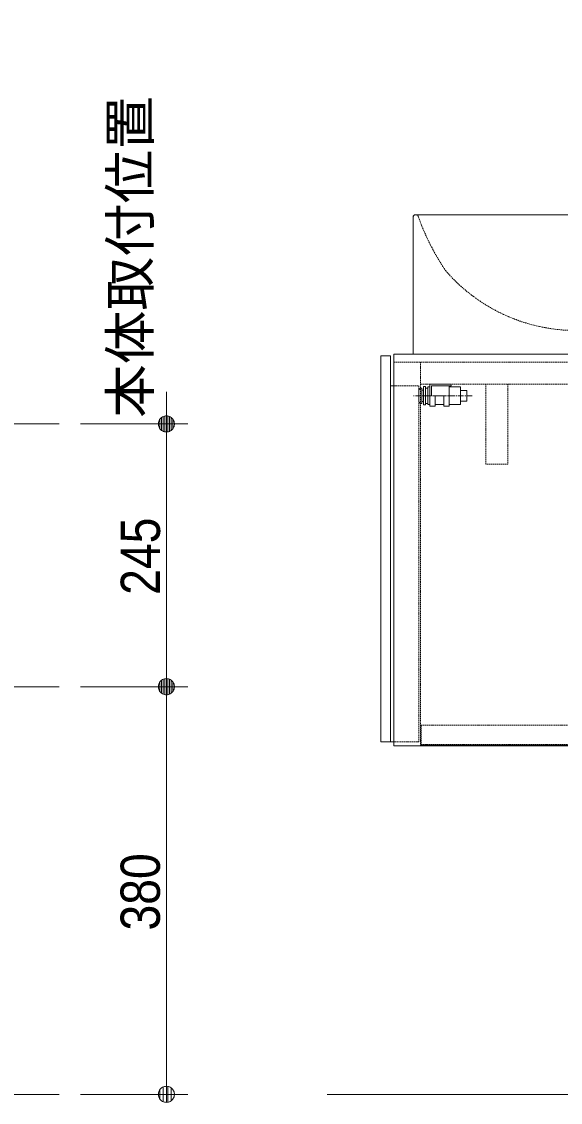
# Model space of a CAD drawing. Units: millimetres, scale not verified. Extents: x -6062 to 6062, y -3045 to 3045.
# Drawn here: x 953 to 1455, y -2078 to -1070 of the extents above; entities that cross this region are included whole.
import ezdxf
from ezdxf.enums import TextEntityAlignment as Align

# ---------------------------------------------------------------- set-up
doc = ezdxf.new("R2010")
doc.units = ezdxf.units.MM
doc.header["$LTSCALE"] = 20
for name, pattern in [('CHAIN1', [8, 5, -1, 1, -1]), ('DASHED1', [1.8, 1.2, -0.6]), ('DOUBLE_CHAIN1', [8.8, 5, -1, 0.6, -0.6, 0.6, -1])]:
    doc.linetypes.add(name, pattern=pattern)
for name, color, linetype, lineweight in [('0-1_5ボウル・キャビネット', 7, 'Continuous', 9), ('0-3_2寸法-1', 7, 'Continuous', 9), ('0-4_0', 7, 'Continuous', 9), ('0-5_2寸法-2', 7, 'Continuous', 9)]:
    doc.layers.add(name, color=color, linetype=linetype, lineweight=lineweight)
doc.styles.add('ＭＳ Ｐゴシック', font='')
doc.styles.get('ＭＳ Ｐゴシック').set_extended_font_data('MS PGothic')

# ---------------------------------------------------------------- blocks, each defined once
blk = doc.blocks.new('グループ-32')
at = {"layer": '0-1_5ボウル・キャビネット'}
blk.add_line((62514, -28541), (62674, -28541), dxfattribs=at)
for points in [[(62414, -28211), (62374, -28211), (62374, -28541), (62414, -28541)], [(62774, -28211), (62984, -28211), (62984, -28541), (62774, -28541)]]:
    blk.add_lwpolyline(points, dxfattribs=at)
blk = doc.blocks.new('グループ-33')
at = {"layer": '0-1_5ボウル・キャビネット', "linetype": 'CHAIN1'}
blk.add_line((63204, -28376), (62110, -28376), dxfattribs=at)
at = {"layer": '0-1_5ボウル・キャビネット'}
for points in [[(62298, -28546), (62298, -28206), (62334, -28206), (62334, -28546)], [(62414, -28376), (62414, -28160), (62814, -28160), (62814, -28190), (62444, -28190), (62444, -28376)], [(62414, -28376), (62444, -28376), (62444, -28190), (62774, -28190), (62774, -28570), (62674, -28570), (62674, -28376), (62514, -28376), (62514, -28570), (62414, -28570)], [(62242, -28234), (62262, -28234), (62262, -28518), (62242, -28518), (62210, -28486), (62210, -28266)], [(62262, -28481), (62262, -28271), (62298, -28271), (62298, -28481)], [(62334, -28521), (62334, -28231), (62374, -28231), (62374, -28521)], [(62984, -28476), (62984, -28276), (63104, -28276), (63104, -28476)]]:
    blk.add_lwpolyline(points, close=True, dxfattribs=at)
blk.add_blockref('グループ-32', (0, 0), dxfattribs=at)
blk = doc.blocks.new('グループ-34')
at = {"layer": '0-1_5ボウル・キャビネット', "linetype": 'DASHED1'}
for p, q in [((72500, -27750), (61740, -27750)), ((62240, -27750), (62240, -34900)), ((72500, -28160), (62250, -28160)), ((72090, -28160), (72090, -34462)), ((72090, -30160), (72500, -30160)), ((67900, -34520), (67900, -34880))]:
    blk.add_line(p, q, dxfattribs=at)
at = {"layer": '0-1_5ボウル・キャビネット'}
for p, q in [((61680, -28190), (61740, -28190)), ((61680, -34830), (61740, -34830)), ((62240, -34890), (72500, -34890))]:
    blk.add_line(p, q, dxfattribs=at)
for points in [[(61740, -27600), (72500, -27600), (72500, -34900), (61740, -34900)], [(61680, -34830), (61500, -34830), (61500, -27630), (61680, -27630)]]:
    blk.add_lwpolyline(points, close=True, dxfattribs=at)
at = {"layer": '0-1_5ボウル・キャビネット', "linetype": 'DASHED1'}
for points in [[(61740, -28190), (62210, -28190), (62210, -34830), (61740, -34830)], [(63865, -28160), (63865, -29650), (63455, -29650), (63455, -28160)], [(67130, -34520), (67130, -34460), (72500, -34460)]]:
    blk.add_lwpolyline(points, dxfattribs=at)
blk.add_lwpolyline([(62250, -34520), (72500, -34520), (72500, -34880), (62250, -34880)], close=True, dxfattribs=at)
at = {"layer": '0-1_5ボウル・キャビネット'}
blk.add_blockref('グループ-33', (0, 0), dxfattribs=at)
blk = doc.blocks.new('_Dot')
at = {"layer": '0-4_0'}
for p, q in [((-10, 0), (-20, 0)), ((9.78, 2), (-9.78, 2)), ((7.99, 6), (-7.99, 6)), ((9.16, -3.98), (-9.16, -3.98)), ((6, -7.98), (-6, -7.98))]:
    blk.add_line(p, q, dxfattribs=at)
for points in [[(10, 0), (9.92, 1.25), (9.69, 2.49), (9.3, 3.68), (8.76, 4.82), (8.09, 5.88), (7.29, 6.85), (6.37, 7.71), (5.36, 8.44), (4.26, 9.05), (3.09, 9.51), (1.87, 9.82), (0.63, 9.98), (-0.63, 9.98), (-1.87, 9.82), (-3.09, 9.51), (-4.26, 9.05), (-5.36, 8.44), (-6.37, 7.71), (-7.29, 6.85), (-8.09, 5.88), (-8.76, 4.82), (-9.3, 3.68), (-9.69, 2.49), (-9.92, 1.25), (-10, 0), (0, 0)], [(-10, 0), (-9.92, -1.25), (-9.69, -2.49), (-9.3, -3.68), (-8.76, -4.82), (-8.09, -5.88), (-7.29, -6.85), (-6.37, -7.71), (-5.36, -8.44), (-4.26, -9.05), (-3.09, -9.51), (-1.87, -9.82), (-0.63, -9.98), (0.63, -9.98), (1.87, -9.82), (3.09, -9.51), (4.26, -9.05), (5.36, -8.44), (6.37, -7.71), (7.29, -6.85), (8.09, -5.88), (8.76, -4.82), (9.3, -3.68), (9.69, -2.49), (9.92, -1.25), (10, 0), (0, 0)]]:
    blk.add_lwpolyline(points, close=True, dxfattribs=at)
blk = doc.blocks.new('グループ-57')
at = {"layer": '0-1_5ボウル・キャビネット'}
blk.add_line((70050, -25000), (62150, -25000), dxfattribs=at)
blk.add_lwpolyline([(62100, -25050), (62100, -27600), (70100, -27600), (70100, -25050)], dxfattribs=at)
at = {"layer": '0-1_5ボウル・キャビネット', "linetype": 'DASHED1'}
for points in [[(65611.8, -27266.4), (65670, -27300), (65670, -27420), (65270, -27420)], [(66588.2, -27266.4), (66530, -27300), (66530, -27420), (66930, -27420)]]:
    blk.add_lwpolyline(points, dxfattribs=at)
at = {"layer": '0-1_5ボウル・キャビネット'}
for centre, start, end in [((62150, -25050), 90, 180), ((70050, -25050), 0, 90)]:
    blk.add_arc(centre, 50, start, end, dxfattribs=at)
at = {"layer": '0-1_5ボウル・キャビネット', "linetype": 'DASHED1'}
for centre, radius, start, end in [((62150, -25050), 50, 95.01793, 180), ((62150, -25050), 50, 10.03587, 95.01793), ((66445.1, -23517.3), 4511.1, 199.7447, 214.04184), ((65754.9, -23517.3), 4511.1, 325.95816, 340.2553), ((70050, -25050), 50, 84.98207, 169.96413), ((70050, -25050), 50, 0, 84.98207), ((65088.3, -23998.5), 3138.3, 220.64362, 233.64116), ((67111.7, -23998.5), 3138.3, 306.35884, 319.35638), ((65148.6, -23933.3), 3226.5, 233.46537, 248.85478), ((67051.4, -23933.3), 3226.5, 291.14522, 306.53463), ((65148.3, -23933.8), 3225.9, 248.8564, 270.90421), ((67051.7, -23933.8), 3225.9, 269.09579, 291.1436), ((65211.8, -27959.2), 800, 60, 90.90421), ((66988.2, -27959.2), 800, 89.09579, 120)]:
    blk.add_arc(centre, radius, start, end, dxfattribs=at)

msp = doc.modelspace()

# ---------------------------------------------------------------- linework, layer by layer
at = {"layer": '0-1_5ボウル・キャビネット', "linetype": 'DOUBLE_CHAIN1'}
for p, q in [((987.5, -1445), (-12.5, -1445)), ((987.5, -1690), (-12.5, -1690))]:
    msp.add_line(p, q, dxfattribs=at)
at = {"layer": '0-1_5ボウル・キャビネット'}
msp.add_line((987.5, -2070), (-12.5, -2070), dxfattribs=at)
msp.add_lwpolyline([(1837.5, -1070), (1837.5, -2070), (1237.5, -2070)], dxfattribs=at)
at = {"layer": '0-3_2寸法-1'}
for p, q in [((1007.5, -1445), (1107.5, -1445)), ((1087.5, -1674.99), (1087.5, -1460.01)), ((1007.5, -1690), (1107.5, -1690)), ((1007.5, -1690), (1107.5, -1690)), ((1087.5, -1705.01), (1087.5, -2054.99)), ((1007.5, -2070), (1107.5, -2070))]:
    msp.add_line(p, q, dxfattribs=at)
at = {"layer": '0-5_2寸法-2'}
for p, q in [((1087.5, -1429.99), (1087.5, -1414.99)), ((1007.5, -1445), (1107.5, -1445)), ((1087.5, -1690), (1087.5, -1445)), ((1007.5, -1690), (1107.5, -1690)), ((1087.5, -1705.01), (1087.5, -1720.01))]:
    msp.add_line(p, q, dxfattribs=at)

# ---------------------------------------------------------------- block references
at = {"layer": '0-1_5ボウル・キャビネット', "xscale": 0.05, "yscale": 0.05}
for name in ['グループ-57', 'グループ-34']:
    msp.add_blockref(name, (-1787.5, 0), dxfattribs=at)
at = {"layer": '0-3_2寸法-1', "xscale": 0.7503418, "yscale": 0.7503418}
for p, rotation in [((1087.5, -1445), 90), ((1087.5, -1690), 270), ((1087.5, -1690), 90), ((1087.5, -2070), 270)]:
    msp.add_blockref('_Dot', p, dxfattribs=dict(at, rotation=rotation))
at = {"layer": '0-5_2寸法-2', "xscale": 0.7503418, "yscale": 0.7503418}
for p, rotation in [((1087.5, -1445), 270), ((1087.5, -1690), 90)]:
    msp.add_blockref('_Dot', p, dxfattribs=dict(at, rotation=rotation))

# ---------------------------------------------------------------- texts
at = {"layer": '0-3_2寸法-1', "style": 'ＭＳ Ｐゴシック', "width": 0.9}
for s, p in [('245', (1092.56, -1604.39)), ('380', (1092.46, -1917.28))]:
    msp.add_text(s, height=36.66, rotation=90, dxfattribs=at).set_placement(p, align=Align.BOTTOM_LEFT)
at = {"layer": '0-5_2寸法-2', "style": 'ＭＳ Ｐゴシック'}
msp.add_text('本体取付位置', height=36.66, rotation=90, dxfattribs=at).set_placement((1082.81, -1439.39), align=Align.BOTTOM_LEFT)

doc.saveas('drawing.dxf')
